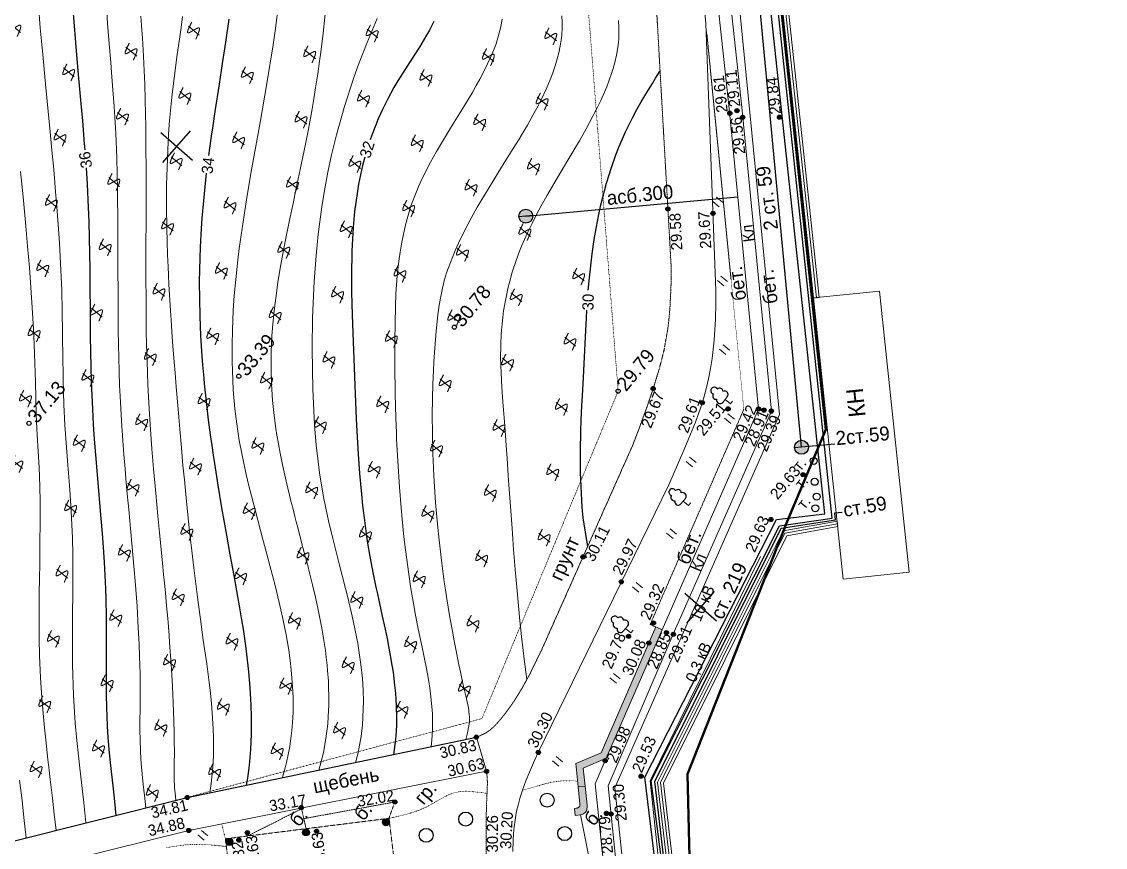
# Model space of a CAD drawing. Header units: millimetres. Extents: x -2893842 to -949497, y -1203244 to 262218.
# Drawn here: x -2001651 to -1923973, y -840271 to -781114 of the extents above; entities that cross this region are included whole.
import ezdxf

# ---------------------------------------------------------------- set-up
doc = ezdxf.new("R2010")
doc.units = ezdxf.units.MM
for name, pattern in [('g5_01_5x1_5', [1.5, 0.75, -0.75]), ('g5_02x1', [1.5, 1, -0.5]), ('g5_05x2', [3.5, 2.5, -1]), ('g5_366', [0.85, 0.1, -0.75])]:
    doc.linetypes.add(name, pattern=pattern)
doc.layers.get('0').update_dxf_attribs({"lineweight": 5})
for name, color, linetype in [('!!!_ Размеры', 7, 'Continuous'), ('02_сетка', 253, 'Continuous'), ('03_Здания и строения', 253, 'Continuous'), ('05_Элементы зданий', 253, 'Continuous'), ('06_Инженерно-технические сооружения', 253, 'Continuous'), ('10_Границы покрытий и угодий', 253, 'Continuous'), ('12_Рельеф', 253, 'Continuous'), ('13_Растительность', 253, 'Continuous'), ('14_Ограждения', 253, 'Continuous'), ('19_Горизонтали', 253, 'Continuous'), ('30_Канализация', 253, 'Continuous'), ('32_Теплосеть', 253, 'Continuous'), ('33_Газопровод', 253, 'Continuous'), ('37_Кабель низкого напряжения', 253, 'Continuous'), ('38_Кабели высокого напряжения', 253, 'Continuous'), ('44_Крышки колодцев', 253, 'Continuous'), ('61_Отметки высоты поверхности', 253, 'Continuous'), ('65_Границы', 253, 'Continuous'), ('_Высоты_Блок', 253, 'Continuous')]:
    doc.layers.add(name, color=color, linetype=linetype)
doc.styles.add('LIKE14', font='p131.shx')
doc.styles.add('LIKE17', font='d431.shx')
doc.styles.add('LIKE32', font='peteri.shx')
doc.styles.add('LIKE36', font='pragmai.shx')
doc.styles.add('Line_GUGK', font='')
doc.styles.get('Line_GUGK').set_extended_font_data('Bm431', italic=True)
doc.linetypes.add('g5_084a', pattern='A,0.001,[18,GUGK_2005.shx,S=2.5,R=180,X=0,Y=0],0.5,[18,GUGK_2005.shx,S=6,R=180,X=0,Y=0],0.5', length=1.001)
doc.linetypes.add('g5_119_1', pattern='A,4,-1,[31,GUGK_2005.shx,S=0.1,R=0,X=0,Y=0],0.35,[31,GUGK_2005.shx,S=0.08,R=0,X=0,Y=0],3.3,[31,GUGK_2005.shx,S=0.08,R=180,X=0,Y=0],0.35,[31,GUGK_2005.shx,S=0.1,R=180,X=0,Y=0],-1', length=10)
doc.linetypes.add('g5_119_3', pattern='A,4,-1,[31,GUGK_2005.shx,S=0.1,R=0,X=0,Y=0],4,[31,GUGK_2005.shx,S=0.1,R=180,X=0,Y=0],-1', length=10)
doc.linetypes.add('g5_121_g', pattern='A,4,-0.4,["Г",Line_GUGK,S=1,R=0,X=0,Y=-0.5],-1.2,12', length=17.6)
doc.linetypes.add('g5_121_kb', pattern='A,4,-0.4,["Кб",Line_GUGK,S=1,R=0,X=0,Y=-0.5],-2.2,12', length=18.6)
doc.linetypes.add('g5_122_kl', pattern='A,1,-1,1.5,-0.4,["Кл",Line_GUGK,S=1,R=0,X=0,Y=-0.5],-2.4,1.5,-1,4,-1,4,-1,3', length=21.8)
doc.linetypes.add('g5_122_t', pattern='A,1,-1,1.5,-0.4,["Т",Line_GUGK,S=1,R=0,X=0,Y=-0.5],-1.5,1.5,-1,4,-1,4,-1,3', length=20.9)
doc.linetypes.add('g5_280_1', pattern='A,0.001,[21,GUGK_2005.shx,S=1,R=180,X=0,Y=0],2', length=2.001)
doc.linetypes.add('g5_472', pattern='A,0,-4,[25,GUGK_2005.shx,S=0.4,R=0,X=0,Y=-0.2],0', length=4)

# ---------------------------------------------------------------- blocks, each defined once
blk = doc.blocks.new('g5_056')
at = {"color": 0, "lineweight": 30}
blk.add_circle((0, 0), 0.25, dxfattribs=at)
blk = doc.blocks.new('g5_390_1')
at = {"linetype": 'Continuous', "lineweight": 20}
for points in [[(0, 0.497), (-0.257, 0.497)], [(0, 0.497), (0.257, 0.497)], [(0, 0), (0, 0.497)], [(0.25, 0), (0, 0)]]:
    blk.add_lwpolyline(points, dxfattribs=at)
at = {"linetype": 'Continuous'}
for centre, start, end in [((0, 1.5), 90, 202.24196), ((0, 1.5), 337.75804, 90), ((-0.257, 0.747), 115.63459, 270), ((-0.197, 1.158), 97.94065, 227.81966), ((0.197, 1.158), 312.18034, 82.05935), ((0.257, 0.747), 270, 64.36541)]:
    blk.add_arc(centre, 0.25, start, end, dxfattribs=at)
blk = doc.blocks.new('g5_107_1a')
h = blk.add_hatch(color=0)
edge = h.paths.add_edge_path()
edge.add_arc((0, 0), 0.25, 0, 360)
at = {"color": 0}
blk.add_circle((0, 0), 0.25, dxfattribs=at)
blk = doc.blocks.new('g5_401')
at = {"color": 0, "lineweight": 20}
for points in [[(-0.2, 0), (-0.2, 0.6)], [(0.2, 0), (0.2, 0.6)]]:
    blk.add_lwpolyline(points, dxfattribs=at)
blk = doc.blocks.new('g5_395_2')
h = blk.add_hatch(color=0)
h.paths.add_polyline_path([(-0.8, -0.375, 1), (-0.5, -0.375, 1)])
h.paths.add_polyline_path([(-1.026, -0.65, 1), (-1.226, -0.65, 1)])
h.paths.add_polyline_path([(0.8, -0.375, 1), (0.5, -0.375, 1)])
h.paths.add_polyline_path([(1.026, -0.65, 1), (1.226, -0.65, 1)])
h.paths.add_polyline_path([(0.15, 0.75, 1), (-0.15, 0.75, 1)])
h.paths.add_polyline_path([(0.1, 1.3, 1), (-0.1, 1.3, 1)])
at = {"color": 0}
for centre, radius in [((0, 0.75), 0.15), ((0, 1.3), 0.1), ((0, 0), 0.2), ((-1.126, -0.65), 0.1), ((-0.65, -0.375), 0.15), ((0.65, -0.375), 0.15), ((1.126, -0.65), 0.1)]:
    blk.add_circle(centre, radius, dxfattribs=at)
blk = doc.blocks.new('g5_368')
at = {"color": 0}
blk.add_circle((0, 0), 0.5, dxfattribs=at)
blk = doc.blocks.new('g5_117')
h = blk.add_hatch(color=255)
h.paths.add_polyline_path([(-0.299, 0.352), (0.352, -0.299, 0.177899), (0.463, 0, 0.639215)])
h.paths.add_polyline_path([(-0.352, 0.299, 0.177899), (-0.463, 0, 0.639215), (0.299, -0.352)])
at = {"color": 0}
blk.add_lwpolyline([(0.354, -0.354), (-0.354, 0.354)], dxfattribs=at)
blk.add_circle((0, 0), 0.5, dxfattribs=at)
blk = doc.blocks.new('g5_411')
at = {"color": 0, "linetype": 'Continuous', "lineweight": 15}
for points in [[(0.375, 1), (0.365, 0.998), (0.355, 0.996), (0.346, 0.994), (0.336, 0.991), (0.326, 0.989), (0.316, 0.987), (0.307, 0.985), (0.297, 0.983), (0.287, 0.981), (0.277, 0.979), (0.268, 0.976), (0.258, 0.974), (0.248, 0.972), (0.238, 0.97), (0.228, 0.968), (0.219, 0.966), (0.209, 0.963), (0.199, 0.961), (0.189, 0.959), (0.18, 0.957), (0.17, 0.955), (0.16, 0.952), (0.15, 0.95), (0.141, 0.948), (0.131, 0.946), (0.121, 0.943), (0.111, 0.941), (0.102, 0.939), (0.092, 0.937), (0.082, 0.934), (0.073, 0.932), (0.063, 0.93), (0.053, 0.927), (0.043, 0.925), (0.034, 0.923), (0.024, 0.92), (0.014, 0.918), (0.005, 0.915), (-0.005, 0.913), (-0.015, 0.911), (-0.025, 0.908), (-0.034, 0.906), (-0.044, 0.903), (-0.054, 0.901), (-0.063, 0.898), (-0.073, 0.895), (-0.083, 0.893), (-0.092, 0.89), (-0.102, 0.887), (-0.111, 0.885), (-0.121, 0.882), (-0.131, 0.879), (-0.14, 0.876), (-0.15, 0.873), (-0.159, 0.87), (-0.169, 0.867), (-0.178, 0.864), (-0.188, 0.861), (-0.197, 0.858), (-0.207, 0.855), (-0.216, 0.852), (-0.226, 0.849), (-0.235, 0.845), (-0.245, 0.842), (-0.254, 0.838), (-0.263, 0.834), (-0.272, 0.831), (-0.282, 0.827), (-0.291, 0.823), (-0.3, 0.818), (-0.309, 0.814), (-0.318, 0.809), (-0.327, 0.805), (-0.335, 0.799), (-0.344, 0.794), (-0.352, 0.788), (-0.36, 0.782), (-0.367, 0.775), (-0.374, 0.768), (-0.379, 0.76), (-0.383, 0.75), (-0.385, 0.741), (-0.384, 0.731), (-0.38, 0.721), (-0.375, 0.713), (-0.369, 0.705), (-0.361, 0.698), (-0.354, 0.692), (-0.346, 0.686), (-0.337, 0.681), (-0.329, 0.675), (-0.32, 0.67), (-0.312, 0.665), (-0.303, 0.661), (-0.294, 0.656), (-0.285, 0.652), (-0.276, 0.647), (-0.267, 0.643), (-0.258, 0.639), (-0.249, 0.635), (-0.239, 0.631), (-0.23, 0.627), (-0.221, 0.623), (-0.212, 0.619), (-0.202, 0.616), (-0.193, 0.612), (-0.184, 0.608), (-0.174, 0.605), (-0.165, 0.601), (-0.156, 0.597), (-0.146, 0.594), (-0.137, 0.59), (-0.128, 0.587), (-0.118, 0.584), (-0.109, 0.58), (-0.099, 0.577), (-0.09, 0.573), (-0.081, 0.57), (-0.071, 0.567), (-0.062, 0.563), (-0.052, 0.56), (-0.043, 0.556), (-0.034, 0.553), (-0.024, 0.55), (-0.015, 0.546), (-0.005, 0.543), (0.004, 0.54), (0.013, 0.536), (0.023, 0.533), (0.032, 0.53), (0.042, 0.526), (0.051, 0.523), (0.061, 0.519), (0.07, 0.516), (0.079, 0.513), (0.089, 0.509), (0.098, 0.506), (0.108, 0.502), (0.117, 0.499), (0.126, 0.495), (0.136, 0.492), (0.145, 0.488), (0.154, 0.485), (0.164, 0.481), (0.173, 0.477), (0.182, 0.474), (0.191, 0.47), (0.201, 0.466), (0.21, 0.462), (0.219, 0.458), (0.228, 0.454), (0.238, 0.45), (0.247, 0.446), (0.256, 0.442), (0.265, 0.438), (0.274, 0.433), (0.283, 0.429), (0.292, 0.425), (0.301, 0.42), (0.309, 0.415), (0.318, 0.41), (0.327, 0.405), (0.335, 0.4), (0.343, 0.394), (0.351, 0.388), (0.359, 0.382), (0.367, 0.375), (0.374, 0.368), (0.38, 0.36), (0.385, 0.352), (0.39, 0.343), (0.392, 0.333), (0.392, 0.323), (0.391, 0.313), (0.387, 0.304), (0.382, 0.295), (0.377, 0.287), (0.37, 0.279), (0.363, 0.272), (0.356, 0.266), (0.348, 0.259), (0.34, 0.253), (0.332, 0.248), (0.323, 0.242), (0.315, 0.237), (0.306, 0.232), (0.298, 0.227), (0.289, 0.222), (0.28, 0.217), (0.271, 0.213), (0.262, 0.208), (0.253, 0.204), (0.244, 0.2), (0.235, 0.196), (0.226, 0.192), (0.217, 0.188), (0.207, 0.184), (0.198, 0.18), (0.189, 0.176), (0.179, 0.173), (0.17, 0.169), (0.161, 0.165), (0.151, 0.162), (0.142, 0.158), (0.133, 0.155), (0.123, 0.151), (0.114, 0.148), (0.105, 0.145), (0.095, 0.141), (0.086, 0.138), (0.076, 0.135), (0.067, 0.132), (0.057, 0.129), (0.048, 0.125), (0.038, 0.122), (0.029, 0.119), (0.019, 0.116), (0.01, 0.113), (0, 0.11), (-0.009, 0.107), (-0.019, 0.104), (-0.028, 0.101), (-0.038, 0.098), (-0.048, 0.095), (-0.057, 0.092), (-0.067, 0.089), (-0.076, 0.086), (-0.086, 0.083), (-0.095, 0.08), (-0.105, 0.078), (-0.115, 0.075), (-0.124, 0.072), (-0.134, 0.069), (-0.143, 0.066), (-0.153, 0.063), (-0.162, 0.061), (-0.172, 0.058), (-0.182, 0.055), (-0.191, 0.052), (-0.201, 0.049), (-0.21, 0.047), (-0.22, 0.044), (-0.23, 0.041), (-0.239, 0.038), (-0.249, 0.036), (-0.259, 0.033), (-0.268, 0.03), (-0.278, 0.027), (-0.287, 0.025), (-0.297, 0.022), (-0.307, 0.019), (-0.316, 0.017), (-0.326, 0.014), (-0.336, 0.011), (-0.345, 0.008), (-0.355, 0.006), (-0.364, 0.003), (-0.374, 0), (-0.375, 0)], [(0, 1), (0, 0)]]:
    blk.add_lwpolyline(points, dxfattribs=at)
blk = doc.blocks.new('g5_330')
blk.add_hatch(color=0).paths.add_polyline_path([(-0.15, 0, 1), (0.15, 0, 1)])
at = {"color": 0}
blk.add_circle((0, 0), 0.15, dxfattribs=at)
blk = doc.blocks.new('Топо_07.04.17')
at = {"layer": '06_Инженерно-технические сооружения', "linetype": 'Continuous', "lineweight": 20}
for points in [[(-115005, -714647), (-114505, -714652), (-114494, -713352), (-112764, -712831), (-107744, -704147), (-108177, -703897), (-113097, -712409), (-114990, -712979)], [(-115432, -716160), (-115436, -716660), (-115059, -716664), (-114955, -716645), (-114887, -716628), (-114846, -716614), (-114807, -716597), (-114740, -716557), (-114693, -716520), (-114664, -716491), (-114626, -716446), (-114607, -716419), (-114589, -716387), (-114575, -716359), (-114563, -716328), (-114550, -716285), (-114537, -716224), (-114529, -716167), (-114518, -716026), (-114505, -714652), (-115005, -714647), (-115017, -715886), (-115020, -715937), (-115022, -715952), (-115024, -715964), (-115026, -715975), (-115031, -715996), (-115038, -716015), (-115044, -716028), (-115047, -716032), (-115061, -716054), (-115073, -716068), (-115091, -716086), (-115107, -716099), (-115125, -716110), (-115144, -716121), (-115160, -716129), (-115179, -716136), (-115200, -716142), (-115225, -716148), (-115250, -716153), (-115273, -716156), (-115323, -716161)]]:
    blk.add_hatch(color=7, dxfattribs=at).paths.add_polyline_path(points)
at = {"layer": '02_сетка', "color": 3, "linetype": 'Continuous'}
for p, q in [((-139538, -666844), (-137316, -664828)), ((-137419, -666947), (-139435, -664726)), ((-105933, -703868), (-103712, -701852)), ((-103815, -703971), (-105831, -701749))]:
    blk.add_line(p, q, dxfattribs=at)
at = {"layer": '06_Инженерно-технические сооружения', "color": 7, "linetype": 'Continuous', "lineweight": 20}
for points in [[(-111159, -730648), (-111238, -727253), (-113859, -725099), (-113763, -714580), (-112764, -712831), (-107744, -704147), (-99102, -689212), (-98771, -667824), (-98680, -651578)], [(-97780, -651583), (-97871, -667834), (-98206, -689461), (-106996, -704560), (-112865, -714823), (-112955, -724677), (-110348, -726820), (-110253, -730935)]]:
    blk.add_lwpolyline(points, dxfattribs=at)
for points in [[(-115005, -714647), (-114505, -714652), (-114494, -713352), (-112764, -712831), (-107744, -704147), (-108177, -703897), (-113097, -712409), (-114990, -712979)], [(-115432, -716160), (-115436, -716660), (-115059, -716664), (-114955, -716645), (-114887, -716628), (-114846, -716614), (-114807, -716597), (-114740, -716557), (-114693, -716520), (-114664, -716491), (-114626, -716446), (-114607, -716419), (-114589, -716387), (-114575, -716359), (-114563, -716328), (-114550, -716285), (-114537, -716224), (-114529, -716167), (-114518, -716026), (-114505, -714652), (-115005, -714647), (-115017, -715886), (-115020, -715937), (-115022, -715952), (-115024, -715964), (-115026, -715975), (-115031, -715996), (-115038, -716015), (-115044, -716028), (-115047, -716032), (-115061, -716054), (-115073, -716068), (-115091, -716086), (-115107, -716099), (-115125, -716110), (-115144, -716121), (-115160, -716129), (-115179, -716136), (-115200, -716142), (-115225, -716148), (-115250, -716153), (-115273, -716156), (-115323, -716161)]]:
    blk.add_lwpolyline(points, close=True, dxfattribs=at)
at = {"layer": '06_Инженерно-технические сооружения', "color": 7, "linetype": 'g5_280_1', "lineweight": 20}
for points in [[(-114505, -714652), (-114494, -713352), (-112764, -712831), (-107744, -704147)], [(-115436, -716660), (-115059, -716664), (-114955, -716645), (-114887, -716628), (-114846, -716614), (-114807, -716597), (-114740, -716557), (-114693, -716520), (-114664, -716491), (-114626, -716446), (-114607, -716419), (-114589, -716387), (-114575, -716359), (-114563, -716328), (-114550, -716285), (-114537, -716224), (-114529, -716167), (-114518, -716026), (-114505, -714652)]]:
    blk.add_lwpolyline(points, dxfattribs=at)
at = {"layer": '06_Инженерно-технические сооружения', "color": 7, "linetype": 'g5_02x1', "lineweight": 20}
blk.add_lwpolyline([(-140458, -723067), (-140546, -715503), (-128735, -715366), (-128647, -722930)], close=True, dxfattribs=at)
at = {"layer": '10_Границы покрытий и угодий', "color": 7, "linetype": 'g5_01_5x1_5', "lineweight": 20}
for points in [[(-86588, -614147), (-87116, -613824), (-87402, -613649), (-90390, -618185), (-98269, -622982), (-99668, -632059), (-99587, -651784), (-99743, -661372), (-100154, -689113), (-108563, -703674), (-108177, -703897)], [(-138946, -715484), (-134882, -713980), (-134715, -715440)], [(-134800, -714700), (-128180, -714247), (-128735, -715366)]]:
    blk.add_lwpolyline(points, dxfattribs=at)
at = {"layer": '10_Границы покрытий и угодий', "color": 7, "linetype": 'g5_05x2', "lineweight": 20}
for points in [[(-121850, -710292), (-121673, -710242), (-121467, -710185), (-121220, -710096), (-120985, -709988), (-120832, -709902), (-120562, -709719), (-120138, -709365), (-119723, -708963), (-119135, -708334), (-118805, -707948), (-118127, -707079), (-117525, -706222), (-116423, -704482), (-108376, -690801), (-107797, -689691), (-107172, -688442), (-106824, -687720), (-106442, -686903), (-105885, -685640), (-105362, -684267), (-104937, -682833), (-104764, -682110), (-104611, -681369), (-104384, -680018), (-104339, -679695), (-104172, -678290), (-102667, -651574)], [(-122109, -718839), (-121999, -717807), (-121928, -717158), (-121868, -716651), (-121792, -716044), (-121792, -716044), (-121729, -715579), (-121685, -715277), (-121642, -714986), (-121576, -714573), (-121526, -714272), (-121502, -714120), (-121464, -713856), (-121435, -713619), (-121414, -713402), (-121404, -713239), (-121400, -712804)]]:
    blk.add_lwpolyline(points, dxfattribs=at)
at = {"layer": '10_Границы покрытий и угодий', "color": 7, "linetype": 'g5_366', "lineweight": 20}
for points in [[(-197288, -718930), (-204773, -719886), (-257559, -668530), (-251392, -667724), (-252951, -655807), (-267834, -657754), (-268636, -651940), (-107028, -631588), (-108958, -686802), (-121305, -709015), (-142932, -712252)], [(-140546, -715503), (-140689, -714411)], [(-121544, -714378), (-122189, -714226), (-122627, -714129), (-123030, -714062), (-123477, -714034), (-123989, -714091), (-124424, -714214), (-125024, -714456), (-125553, -714690), (-125998, -714869), (-126640, -715061), (-127312, -715196), (-128020, -715293), (-128735, -715366)], [(-115002, -714243), (-115412, -714163), (-116093, -714090), (-116806, -714108), (-117319, -714167), (-118136, -714301), (-118990, -714445)], [(-144828, -715655), (-143617, -715603), (-142693, -715656), (-141873, -715770), (-140540, -716056)]]:
    blk.add_lwpolyline(points, dxfattribs=at)
at = {"layer": '10_Границы покрытий и угодий', "color": 7, "linetype": 'Continuous', "lineweight": 20}
for points in [[(-120183, -718717), (-120061, -717947), (-119973, -717451), (-119879, -716989), (-119763, -716512), (-119666, -716168), (-119622, -716027), (-119547, -715800), (-119425, -715463), (-119206, -714921), (-119087, -714653), (-118990, -714445), (-118832, -714121), (-118674, -713812), (-118353, -713220), (-117892, -712425), (-117565, -711883), (-106115, -693876), (-105244, -692368), (-104678, -691378), (-104151, -690449), (-103702, -689627), (-103051, -688300), (-102694, -687439), (-102414, -686655), (-102193, -685950), (-101998, -685239), (-101704, -683957), (-101445, -682484), (-101290, -681354), (-101188, -680441), (-99743, -661372)], [(-198975, -723213), (-198930, -722935), (-198872, -722695), (-198769, -722446), (-198658, -722268), (-198470, -722045), (-198296, -721886), (-198087, -721728), (-197867, -721592), (-197570, -721446), (-197349, -721358), (-196999, -721247), (-196491, -721129), (-196045, -721052), (-195133, -720935), (-182494, -719413), (-169294, -718042), (-143088, -714611), (-121400, -712804), (-121850, -710292)]]:
    blk.add_lwpolyline(points, dxfattribs=at)
at = {"layer": '10_Границы покрытий и угодий', "color": 7, "linetype": 'Continuous', "lineweight": 30}
blk.add_lwpolyline([(-212426, -719173), (-211067, -719536), (-209869, -719786), (-208846, -719921), (-207816, -720009), (-206795, -720073), (-205226, -720115), (-204192, -720079), (-202953, -719895), (-202060, -719785), (-200427, -719482), (-197288, -718930), (-182392, -717229), (-169431, -715784), (-142932, -712252), (-121850, -710292)], dxfattribs=at)
at = {"layer": '12_Рельеф', "color": 7, "linetype": 'g5_084a', "lineweight": 20}
blk.add_lwpolyline([(-114293, -725683), (-115059, -716664)], dxfattribs=at)
at = {"layer": '14_Ограждения', "color": 7, "linetype": 'Continuous', "lineweight": 20}
for points in [[(-93885, -681754), (-94085, -681752), (-94284, -681751), (-94103, -651663), (-93903, -651664), (-93703, -651666)], [(-94443, -702009), (-94284, -681751), (-89541, -681788), (-89700, -702047)]]:
    blk.add_lwpolyline(points, close=True, dxfattribs=at)
at = {"layer": '14_Ограждения', "color": 7, "linetype": 'g5_472', "lineweight": 20}
for points in [[(-94085, -681752), (-93903, -651664)], [(-105551, -728868), (-109051, -728881), (-109103, -715016), (-98225, -698273), (-94397, -698017)]]:
    blk.add_lwpolyline(points, dxfattribs=at)
at = {"layer": '14_Ограждения', "color": 7, "linetype": 'Continuous', "lineweight": 20}
blk.add_lwpolyline([(-105665, -729068), (-106250, -729070), (-109250, -729081), (-109303, -714957), (-98338, -698080), (-94410, -697818), (-94412, -698018), (-94413, -698219), (-98111, -698466), (-108902, -715075), (-108851, -728680), (-105736, -728668)], dxfattribs=at)
at = {"layer": '19_Горизонтали', "color": 42, "linetype": 'Continuous', "lineweight": 20}
for points in [[(-122618, -710364), (-122549, -710184), (-122482, -710010), (-122402, -709789), (-122325, -709551), (-122292, -709436), (-122258, -709299), (-122229, -709154), (-122202, -708979), (-122184, -708785), (-122176, -708608), (-122174, -708436), (-122176, -708362), (-122186, -708138), (-122271, -707266), (-122327, -706766), (-122384, -706240), (-122445, -705646), (-122506, -705014), (-122597, -703981), (-122655, -703248), (-122705, -702544), (-122768, -701548), (-122808, -700820), (-122836, -700210), (-122863, -699544), (-122882, -698972), (-122912, -697622), (-122922, -695972), (-122909, -694813), (-122867, -693261), (-122818, -692129), (-122773, -691317), (-122662, -689756), (-122529, -688289), (-122390, -687012), (-122243, -685847), (-122093, -684793), (-121948, -683865), (-121836, -683200), (-121667, -682261), (-121433, -681072), (-121179, -679917), (-121004, -679228), (-120799, -678527), (-120637, -678043), (-120416, -677463), (-120220, -677005), (-120080, -676703), (-119429, -675463), (-119138, -674971), (-118559, -674062), (-118031, -673294), (-117503, -672565), (-116589, -671364), (-116117, -670763), (-115758, -670310), (-115082, -669461), (-114270, -668436), (-113982, -668066), (-113569, -667526), (-113278, -667138), (-112857, -666560), (-112566, -666146), (-112355, -665838), (-112061, -665393), (-111640, -664714), (-111225, -663977), (-111007, -663551), (-110815, -663144), (-110608, -662659), (-110449, -662239), (-110289, -661747), (-110176, -661331), (-110103, -661012), (-110014, -660495), (-109968, -660080), (-109944, -659619)], [(-117781, -706586), (-117806, -705327), (-117816, -704102), (-117817, -703500), (-117811, -702359), (-117775, -700209), (-117734, -698659), (-117686, -697233), (-117658, -696478), (-117628, -695731), (-117562, -694137), (-117494, -692599), (-117464, -691916), (-117410, -690684), (-117370, -689762), (-117314, -688366), (-117250, -686632), (-117207, -685577), (-117149, -684558), (-117062, -683504), (-116952, -682587), (-116823, -681775), (-116684, -681070), (-116582, -680621), (-116468, -680168), (-116294, -679555), (-116149, -679091), (-115980, -678597), (-115832, -678198), (-115536, -677467), (-115179, -676684), (-114852, -676037), (-114675, -675711), (-114142, -674799), (-113739, -674164), (-113341, -673569), (-112944, -672999), (-112455, -672322), (-111583, -671154), (-110580, -669837), (-110157, -669279), (-109694, -668661), (-109124, -667880), (-108818, -667445), (-108186, -666506), (-107853, -665977), (-107312, -665039), (-106860, -664135), (-106740, -663862), (-106540, -663370), (-106364, -662870), (-106207, -662333), (-106122, -661975), (-106067, -661698), (-106008, -661323), (-105967, -660926), (-105945, -660428)], [(-125152, -710599), (-125056, -710146), (-124921, -709410), (-124878, -709107), (-124830, -708676), (-124799, -708307), (-124780, -707988), (-124764, -707523), (-124761, -706848), (-124771, -706425), (-124790, -705952), (-124824, -705378), (-124861, -704880), (-124900, -704418), (-124932, -704059), (-124990, -703449), (-125114, -702122), (-125195, -701106), (-125251, -700262), (-125309, -699170), (-125349, -698137), (-125385, -696387), (-125389, -695437), (-125378, -694164), (-125362, -693347), (-125314, -691865), (-125224, -690014), (-125121, -688407), (-125087, -687950), (-125007, -686927), (-124852, -685190), (-124647, -683164), (-124451, -681408), (-124304, -680193), (-124141, -678986), (-123999, -678073), (-123767, -676812), (-123537, -675783), (-123373, -675145), (-123172, -674447), (-122766, -673250), (-122218, -671940), (-121505, -670569), (-121207, -670073), (-120482, -668980), (-119965, -668264), (-118614, -666513), (-118048, -665798), (-117372, -664936), (-116898, -664313), (-116596, -663906), (-116293, -663484), (-115763, -662700), (-115144, -661664), (-114850, -661092), (-114564, -660438), (-114380, -659929), (-114224, -659382)], [(-133327, -711359), (-133033, -710612), (-132829, -710025), (-132691, -709583), (-132533, -709017), (-132329, -708139), (-132156, -707181), (-132112, -706877), (-132033, -706237), (-131969, -705532), (-131942, -705120), (-131909, -704338), (-131901, -703966), (-131899, -703386), (-131906, -702905), (-131930, -702177), (-131945, -701874), (-131980, -701278), (-132088, -699961), (-132186, -699022), (-132291, -698131), (-132393, -697345), (-132493, -696609), (-132562, -696112), (-132667, -695385), (-132789, -694541), (-132878, -693929), (-132938, -693514), (-132996, -693111), (-133083, -692486), (-133150, -691991), (-133207, -691563), (-133334, -690526), (-133451, -689441), (-133537, -688481), (-133585, -687813), (-133620, -687181), (-133641, -686687), (-133660, -685762), (-133649, -684682), (-133636, -684275), (-133594, -683489), (-133504, -682413), (-133431, -681770), (-133353, -681193), (-133175, -680093), (-133064, -679498), (-132810, -678301), (-132460, -676871), (-132353, -676468), (-132072, -675460), (-131801, -674545), (-131392, -673232), (-130985, -671977), (-130599, -670817), (-130240, -669748), (-129811, -668465), (-129519, -667582), (-129234, -666702), (-128901, -665642), (-128517, -664374), (-128272, -663531), (-128057, -662768), (-127790, -661786), (-127560, -660908), (-127396, -660262), (-127073, -658924), (-126721, -657360)], [(-123117, -658338), (-124013, -659960), (-124813, -661460), (-125255, -662345), (-126192, -664387), (-126958, -666269), (-127468, -667664), (-127870, -668867), (-128259, -670138), (-128579, -671279), (-129059, -673213), (-129383, -674707), (-129729, -676552), (-129971, -678042), (-130130, -679138), (-130397, -681269), (-130562, -682822), (-130685, -684168), (-130766, -685243), (-130825, -686243), (-130861, -687044), (-130892, -688213), (-130895, -689381), (-130878, -690209), (-130798, -691832), (-130722, -692768), (-130627, -693700), (-130471, -694994), (-130371, -695759), (-130221, -696843), (-130102, -697701), (-129970, -698662), (-129886, -699299), (-129721, -700682), (-129629, -701601), (-129571, -702304), (-129547, -702648), (-129518, -703168), (-129486, -704197), (-129492, -705199), (-129531, -706039), (-129601, -706852), (-129858, -708492), (-130055, -709321), (-130055, -709321), (-130228, -709917), (-130441, -710544), (-130655, -711111)], [(-130166, -657100), (-130481, -658372), (-130738, -659355), (-131496, -662071), (-132254, -664645), (-132450, -665299), (-132789, -666431), (-133240, -667947), (-133801, -669881), (-134184, -671255), (-134789, -673580), (-134982, -674382), (-135294, -675771), (-135524, -676897), (-135721, -677964), (-135940, -679332), (-136086, -680416), (-136213, -681587), (-136270, -682222), (-136363, -683597), (-136406, -684966), (-136385, -686402), (-136342, -687265), (-136275, -688193), (-136209, -688916), (-136122, -689732), (-136021, -690572), (-135925, -691306), (-135767, -692428), (-135471, -694389), (-135346, -695209), (-135058, -697147), (-134946, -697961), (-134800, -699118), (-134685, -700182), (-134577, -701478), (-134517, -702592), (-134497, -703331), (-134495, -704009), (-134506, -704601), (-134534, -705236), (-134586, -705961), (-134638, -706477), (-134711, -707053), (-134825, -707764), (-134934, -708317), (-135067, -708899), (-135214, -709451), (-135572, -710561), (-135715, -710941), (-135953, -711516), (-135987, -711606)], [(-139928, -656261), (-139952, -656924), (-139991, -657836), (-140061, -659110), (-140131, -660176), (-140199, -661097), (-140292, -662237), (-140381, -663231), (-140469, -664158), (-140613, -665581), (-140797, -667287), (-140918, -668355), (-141063, -669614), (-141253, -671241), (-141369, -672232), (-141559, -673868), (-141642, -674593), (-141882, -676776), (-142075, -678682), (-142167, -679662), (-142273, -680878), (-142336, -681667), (-142400, -682541), (-142506, -684263), (-142579, -685757), (-142633, -687147), (-142676, -688593), (-142716, -690330), (-142746, -691966), (-142764, -693164), (-142782, -694377), (-142797, -695363), (-142810, -696174), (-142821, -696809), (-142834, -697497), (-142855, -698451), (-142878, -699342), (-142886, -699629), (-142915, -700561), (-142933, -701064), (-142958, -701722), (-142983, -702287), (-143037, -703390), (-143085, -704239), (-143160, -705369), (-143213, -706076), (-143261, -706665), (-143339, -707532), (-143406, -708203), (-143472, -708818), (-143512, -709168), (-143552, -709509), (-143579, -709734), (-143608, -709965), (-143655, -710336), (-143693, -710647), (-143720, -710912), (-143749, -711282), (-143758, -711488), (-143764, -711818), (-143765, -712093), (-143766, -712363)], [(-141275, -712098), (-141108, -711455), (-140865, -710298), (-140735, -709495), (-140648, -708817), (-140583, -708180), (-140535, -707595), (-140460, -706052), (-140446, -705252), (-140443, -704798), (-140445, -704249), (-140467, -702883), (-140515, -701179), (-140555, -699860), (-140594, -698078), (-140619, -695955), (-140622, -695139), (-140619, -693316), (-140601, -691401), (-140587, -690415), (-140573, -689618), (-140552, -688575), (-140523, -687306), (-140488, -685960), (-140448, -684528), (-140399, -682918), (-140367, -681921), (-140342, -681149), (-140300, -679989), (-140262, -679006), (-140240, -678501), (-140192, -677447), (-140092, -675581), (-140050, -674904), (-140011, -674320), (-139950, -673467), (-139873, -672506), (-139791, -671579), (-139629, -669986), (-139449, -668467), (-139284, -667256), (-139088, -665982), (-138899, -664879), (-138718, -663917), (-138525, -662971), (-138373, -662277), (-138056, -660924), (-137644, -659278), (-137366, -658202), (-137153, -657387), (-136955, -656620)], [(-150347, -713240), (-150339, -711807), (-150342, -710329), (-150345, -709301), (-150343, -708411), (-150334, -707300), (-150306, -706048), (-150277, -705270), (-150209, -704050), (-150024, -701861), (-149871, -700430), (-149719, -699138), (-149596, -698129), (-149448, -696914), (-149322, -695852), (-149127, -694059), (-149014, -692837), (-148944, -691914), (-148884, -690927), (-148830, -689760), (-148804, -689064), (-148756, -687617), (-148701, -686032), (-148643, -684759), (-148549, -683275), (-148478, -682391), (-148395, -681471), (-148211, -679622), (-148117, -678710), (-148062, -678178), (-147904, -676565), (-147781, -675148), (-147708, -674169), (-147616, -672738), (-147561, -671719), (-147500, -670412), (-147451, -669146), (-147416, -668071), (-147388, -667055), (-147367, -666216), (-147343, -665063), (-147319, -663760), (-147264, -660320), (-147225, -658179), (-147182, -656279), (-147133, -654633)], [(-145960, -712655), (-145956, -711751), (-145956, -711182), (-145953, -710497), (-145945, -709937), (-145933, -709503), (-145889, -708628), (-145814, -707695), (-145758, -707125), (-145710, -706693), (-145651, -706180), (-145605, -705794), (-145464, -704627), (-145294, -703055), (-145184, -701819), (-145118, -700948), (-145066, -700165), (-145015, -699285), (-144963, -698220), (-144894, -696442), (-144869, -695612), (-144822, -693719), (-144772, -691269), (-144749, -690137), (-144724, -689074), (-144706, -688357), (-144674, -687318), (-144639, -686323), (-144577, -684903), (-144474, -683137), (-144421, -682377), (-144343, -681389), (-144255, -680356), (-144174, -679485), (-144065, -678377), (-143979, -677549), (-143860, -676434), (-143742, -675365), (-143644, -674483), (-143517, -673356), (-143370, -672037), (-143281, -671226), (-143159, -670081), (-143078, -669295), (-142991, -668424), (-142788, -666154), (-142658, -664386), (-142553, -662469), (-142506, -661268), (-142467, -660021), (-142447, -659304), (-142409, -657966), (-142361, -656507), (-142326, -655680)], [(-154734, -713825), (-154725, -712351), (-154725, -711133), (-154732, -709667)], [(-149746, -666333), (-149772, -668159), (-149811, -670278), (-149846, -671716), (-149893, -673254), (-149933, -674326), (-149996, -675762), (-150098, -677651), (-150170, -678761), (-150382, -681430), (-150497, -682619), (-150616, -683821), (-150697, -685224), (-150745, -686413), (-150813, -687543), (-150923, -688916), (-151029, -690019), (-151195, -691527), (-151356, -692860), (-151474, -693793), (-151547, -694361), (-151697, -695535), (-151814, -696457), (-151912, -697248), (-152030, -698253), (-152121, -699068), (-152190, -699736), (-152305, -700982), (-152383, -701994), (-152419, -702558), (-152487, -703989), (-152519, -705092), (-152536, -706148), (-152543, -706995), (-152545, -708423), (-152542, -709201), (-152539, -709868), (-152533, -711202), (-152533, -712360), (-152540, -713532)]]:
    blk.add_lwpolyline(points, dxfattribs=at)
at = {"layer": '19_Горизонтали', "color": 42, "linetype": 'Continuous', "lineweight": 30}
for points in [[(-119104, -658994), (-119490, -659581), (-119729, -659916), (-120334, -660704), (-121100, -661646), (-122136, -662929), (-122477, -663377), (-123043, -664177), (-123477, -664852), (-123846, -665473), (-124108, -665947), (-124434, -666581), (-124584, -666907)], [(-136200, -666712), (-136076, -666216), (-135855, -665358), (-135665, -664640), (-135401, -663651), (-134880, -661739), (-134483, -660283), (-134207, -659259), (-134037, -658619), (-133663, -657180)], [(-144727, -655224), (-144825, -658482), (-144857, -659905), (-144898, -661741), (-144936, -663240), (-144985, -664885), (-145002, -665311)], [(-110267, -679370), (-110088, -678494), (-109700, -676808), (-109440, -675818), (-109184, -674929), (-108952, -674190), (-108683, -673401), (-108106, -671905), (-107634, -670839), (-107208, -669970), (-106929, -669443), (-106614, -668881), (-106332, -668403), (-106080, -667997), (-105726, -667454), (-105344, -666900), (-104979, -666400), (-104367, -665605), (-104036, -665184), (-103763, -664833), (-103386, -664334)], [(-145052, -666606), (-145109, -667767), (-145213, -669440), (-145291, -670471), (-145386, -671589), (-145609, -673889), (-145720, -674953), (-145940, -677015), (-146108, -678620), (-146222, -679759), (-146409, -681839), (-146554, -683832), (-146615, -684937), (-146662, -685999), (-146737, -688243), (-146791, -690266), (-146829, -691684), (-146864, -692779), (-146901, -693755), (-146949, -694820), (-147067, -696744), (-147121, -697424), (-147245, -698753), (-147397, -700131), (-147494, -700949), (-147599, -701825), (-147668, -702408), (-147735, -702982), (-147814, -703687), (-147875, -704264), (-147962, -705183), (-148014, -705817), (-148062, -706525), (-148102, -707328), (-148129, -708178), (-148144, -709153), (-148147, -709578), (-148148, -711032), (-148147, -711952), (-148153, -712948)], [(-138603, -711849), (-138461, -711337), (-138294, -710668), (-138189, -710198), (-138024, -709359), (-137850, -708270), (-137775, -707689), (-137703, -707024), (-137629, -706165), (-137580, -705371), (-137561, -704941), (-137530, -703811), (-137530, -702305), (-137550, -701394), (-137572, -700723), (-137601, -700042), (-137645, -699176), (-137693, -698351), (-137745, -697535), (-137792, -696826), (-137899, -695294), (-137994, -693894), (-138063, -692830), (-138120, -691901), (-138209, -690274), (-138279, -688704), (-138302, -688085), (-138324, -687401), (-138344, -686623), (-138363, -685545), (-138370, -684217), (-138357, -682945), (-138349, -682533), (-138323, -681581), (-138300, -680964), (-138224, -679489), (-138124, -678078), (-138014, -676856), (-137886, -675666), (-137775, -674764), (-137548, -673181), (-137324, -671847), (-137188, -671119), (-136942, -669903), (-136730, -668930), (-136507, -667970)], [(-125108, -668109), (-125335, -668682), (-125771, -669974), (-125962, -670626), (-126283, -671895), (-126516, -673003), (-126795, -674663), (-127023, -676443), (-127143, -677624), (-127281, -679231), (-127425, -681152), (-127514, -682347), (-127660, -684269), (-127833, -686660), (-127917, -687970), (-127983, -689191), (-128041, -690580), (-128079, -692067), (-128087, -692881), (-128081, -693972), (-128060, -694926), (-128035, -695599), (-127984, -696564), (-127886, -697853), (-127798, -698793), (-127747, -699295), (-127576, -700916), (-127480, -701864), (-127416, -702557), (-127359, -703254), (-127321, -703795), (-127283, -704487), (-127263, -705003), (-127250, -705920), (-127258, -706499), (-127274, -706935), (-127303, -707439), (-127371, -708197), (-127440, -708746), (-127518, -709241), (-127629, -709814), (-127881, -710853)], [(-112381, -697611), (-112463, -695535), (-112455, -694773), (-112303, -692290), (-112130, -690750), (-111935, -689341), (-111813, -688547), (-111652, -687546), (-111537, -686852), (-111322, -685555), (-111008, -683608), (-110782, -682228), (-110632, -681344), (-110530, -680779)]]:
    blk.add_lwpolyline(points, dxfattribs=at)
at = {"layer": '30_Канализация', "color": 132, "linetype": 'g5_121_kb', "lineweight": 30}
for points in [[(-110024, -732705), (-110179, -714510), (-98705, -697225), (-95225, -697202), (-94956, -651485), (-94734, -626255), (-94522, -625870)], [(-109449, -732614), (-109746, -714815), (-98564, -697687), (-94750, -697578), (-94419, -651494), (-94078, -626359), (-93901, -625952)]]:
    blk.add_lwpolyline(points, dxfattribs=at)
at = {"layer": '30_Канализация', "color": 3, "linetype": 'g5_122_kl', "lineweight": 30}
blk.add_lwpolyline([(-114119, -673596), (-98865, -673933)], dxfattribs=at)
at = {"layer": '32_Теплосеть', "color": 200, "linetype": 'g5_122_t', "lineweight": 30}
blk.add_lwpolyline([(-93950, -692327), (-96357, -692282), (-95097, -625708), (-70875, -584914), (-72558, -572515), (-72840, -569261), (-59487, -555670), (-54574, -546641), (-53459, -545957), (-38522, -542352), (-38947, -540571)], dxfattribs=at)
at = {"layer": '33_Газопровод', "color": 5, "linetype": 'g5_121_g', "lineweight": 30}
blk.add_lwpolyline([(-117453, -728068), (-116553, -728352), (-116656, -728699), (-111990, -730176), (-109166, -731069), (-109449, -729282), (-109503, -714898), (-98451, -697887), (-94509, -697716), (-94505, -697216), (-93978, -697224)], dxfattribs=at)
at = {"layer": '37_Кабель низкого напряжения', "color": 1, "linetype": 'g5_119_3', "lineweight": 20}
blk.add_lwpolyline([(-109145, -729468), (-109932, -729396), (-109824, -714809), (-100148, -699731)], dxfattribs=at)
at = {"layer": '38_Кабели высокого напряжения', "color": 1, "linetype": 'g5_119_1', "lineweight": 20}
blk.add_lwpolyline([(-114644, -622718), (-104234, -622949), (-98537, -626263), (-96730, -628687), (-97659, -689765), (-112400, -715023), (-112575, -735802)], dxfattribs=at)
at = {"layer": '65_Границы', "color": 1, "linetype": 'Continuous', "lineweight": 50}
blk.add_polyline3d([(-68141, -568892, -67200), (-63484, -584979, -67200), (-94023, -628821, -67200), (-94482, -691218, -67200), (-97973, -697450, -67200), (-107119, -714628, -67200), (-108606, -731448, -67200), (-118235, -727705, -67200), (-143139, -722666, -67200), (-181230, -722667, -67200)], dxfattribs=at)
at = {"layer": '_Высоты_Блок', "color": 7, "linetype": 'Continuous', "lineweight": 30}
for centre in [(-120105, -680925, -67200), (-135858, -682674, -67200), (-151184, -684333, -67200), (-108958, -686802, -67200)]:
    blk.add_circle(centre, 150, dxfattribs=at)
at = {"layer": '05_Элементы зданий', "color": 7, "linetype": 'Continuous', "lineweight": 20, "xscale": 999.9999999999995, "yscale": 999.9999999999995, "zscale": 999.9999999999995, "rotation": 43.98139083737546}
for p in [(-95588, -693355, -67200), (-95692, -694846, -67200), (-95676, -695914, -67200), (-95853, -696738, -67200)]:
    blk.add_blockref('g5_056', p, dxfattribs=at)
at = {"layer": '06_Инженерно-технические сооружения', "color": 7, "linetype": 'Continuous', "lineweight": 20, "xscale": 999.9999999999995, "yscale": 999.9999999999995, "zscale": 999.9999999999995, "rotation": 43.98139083737546}
for p in [(-140293, -715750, -67200), (-134762, -715693, -67200), (-128982, -715619, -67200)]:
    blk.add_blockref('g5_107_1a', p, dxfattribs=at)
at = {"layer": '10_Границы покрытий и угодий', "color": 7, "linetype": 'Continuous', "lineweight": 20, "xscale": 999.9999999999995, "yscale": 999.9999999999995, "zscale": 999.9999999999995, "rotation": 43.98139083737546}
for p in [(-123273, -716039, -67200), (-117320, -715354, -67200), (-126218, -716877, -67200), (-116339, -717870, -67200)]:
    blk.add_blockref('g5_368', p, dxfattribs=at)
at = {"layer": '13_Растительность', "color": 7, "linetype": 'Continuous', "lineweight": 20, "xscale": 999.9999999999995, "yscale": 999.9999999999995, "zscale": 999.9999999999995, "rotation": 43.98139083737546}
for name, p in [('g5_411', (-148628, -656437, -67200)), ('g5_411', (-135927, -658077, -67200)), ('g5_411', (-140541, -659056, -67200)), ('g5_411', (-145155, -660035, -67200)), ('g5_411', (-123226, -659718, -67200)), ('g5_411', (-127840, -660696, -67200)), ('g5_411', (-132455, -661675, -67200)), ('g5_411', (-110525, -661358, -67200)), ('g5_411', (-137069, -662654, -67200)), ('g5_411', (-115140, -662337, -67200)), ('g5_411', (-119754, -663315, -67200)), ('g5_411', (-141683, -663633, -67200)), ('g5_411', (-124368, -664294, -67200)), ('g5_411', (-146298, -664612, -67200)), ('g5_411', (-128983, -665273, -67200)), ('g5_411', (-133597, -666252, -67200)), ('g5_411', (-111668, -665934, -67200)), ('g5_411', (-138211, -667231, -67200)), ('g5_411', (-116282, -666913, -67200)), ('g5_411', (-142826, -668209, -67200)), ('g5_411', (-120896, -667892, -67200)), ('g5_411', (-125510, -668871, -67200)), ('g5_411', (-147440, -669188, -67200)), ('g5_411', (-130125, -669850, -67200)), ('g5_411', (-112810, -670511, -67200)), ('g5_411', (-134739, -670828, -67200)), ('g5_411', (-139353, -671807, -67200)), ('g5_411', (-117424, -671490, -67200)), ('g5_411', (-143968, -672786, -67200)), ('g5_411', (-122038, -672469, -67200)), ('g5_411', (-126653, -673447, -67200)), ('g5_411', (-148582, -673765, -67200)), ('g5_411', (-131267, -674426, -67200)), ('g5_411', (-113952, -675088, -67200)), ('g5_401', (-100126, -674361, -67200)), ('g5_411', (-135881, -675405, -67200)), ('g5_411', (-140496, -676384, -67200)), ('g5_411', (-118566, -676067, -67200)), ('g5_411', (-145110, -677363, -67200)), ('g5_411', (-123181, -677045, -67200)), ('g5_411', (-149724, -678341, -67200)), ('g5_411', (-127795, -678024, -67200)), ('g5_411', (-132409, -679003, -67200)), ('g5_411', (-110480, -678686, -67200)), ('g5_411', (-115094, -679664, -67200)), ('g5_411', (-137024, -679982, -67200)), ('g5_411', (-119708, -680643, -67200)), ('g5_401', (-100432, -680014, -67200)), ('g5_411', (-141638, -680960, -67200)), ('g5_411', (-146252, -681939, -67200)), ('g5_411', (-124323, -681622, -67200)), ('g5_411', (-150866, -682918, -67200)), ('g5_411', (-128937, -682601, -67200)), ('g5_411', (-133551, -683579, -67200)), ('g5_411', (-111622, -683262, -67200)), ('g5_411', (-138166, -684558, -67200)), ('g5_411', (-116236, -684241, -67200)), ('g5_411', (-120851, -685220, -67200)), ('g5_411', (-142780, -685537, -67200)), ('g5_401', (-100841, -684921, -67200)), ('g5_411', (-147394, -686516, -67200)), ('g5_411', (-125465, -686199, -67200)), ('g5_411', (-152009, -687495, -67200)), ('g5_411', (-130079, -687177, -67200)), ('g5_411', (-134694, -688156, -67200)), ('g5_411', (-112764, -687839, -67200)), ('g5_390_1', (-101069, -688625, -67200)), ('g5_411', (-139308, -689135, -67200)), ('g5_411', (-117378, -688818, -67200)), ('g5_411', (-121993, -689796, -67200)), ('g5_411', (-143922, -690114, -67200)), ('g5_411', (-126607, -690775, -67200)), ('g5_401', (-101045, -689874, -67200)), ('g5_411', (-148537, -691092, -67200)), ('g5_411', (-131221, -691754, -67200)), ('g5_411', (-135836, -692733, -67200)), ('g5_411', (-113906, -692415, -67200)), ('g5_401', (-104126, -692660, -67200)), ('g5_411', (-140450, -693711, -67200)), ('g5_411', (-118521, -693394, -67200)), ('g5_411', (-123135, -694373, -67200)), ('g5_411', (-145064, -694690, -67200)), ('g5_411', (-127749, -695352, -67200)), ('g5_390_1', (-104869, -695517, -67200)), ('g5_411', (-149679, -695669, -67200)), ('g5_411', (-132364, -696331, -67200)), ('g5_411', (-136978, -697309, -67200)), ('g5_411', (-115049, -696992, -67200)), ('g5_411', (-141592, -698288, -67200)), ('g5_411', (-119663, -697971, -67200)), ('g5_401', (-106092, -697600, -67200)), ('g5_411', (-146207, -699267, -67200)), ('g5_411', (-124277, -698950, -67200)), ('g5_411', (-128892, -699928, -67200)), ('g5_411', (-150821, -700246, -67200)), ('g5_411', (-133506, -700907, -67200)), ('g5_401', (-108958, -701152, -67200)), ('g5_411', (-138120, -701886, -67200)), ('g5_411', (-142735, -702865, -67200)), ('g5_411', (-120805, -702547, -67200)), ('g5_411', (-147349, -703843, -67200)), ('g5_411', (-125419, -703526, -67200)), ('g5_390_1', (-110008, -704117, -67200)), ('g5_411', (-130034, -704505, -67200)), ('g5_411', (-151963, -704822, -67200)), ('g5_411', (-134648, -705484, -67200)), ('g5_411', (-139262, -706463, -67200)), ('g5_411', (-143877, -707441, -67200)), ('g5_411', (-121947, -707124, -67200)), ('g5_401', (-111294, -707445, -67200)), ('g5_411', (-148491, -708420, -67200)), ('g5_411', (-126562, -708103, -67200)), ('g5_411', (-153105, -709399, -67200)), ('g5_411', (-131176, -709082, -67200)), ('g5_411', (-135790, -710060, -67200)), ('g5_411', (-140405, -711039, -67200)), ('g5_411', (-145019, -712018, -67200)), ('g5_401', (-116058, -712876, -67200)), ('g5_401', (-141919, -715280, -67200)), ('g5_395_2', (-143438, -717328, -67200))]:
    blk.add_blockref(name, p, dxfattribs=at)
at = {"layer": '44_Крышки колодцев', "color": 7, "linetype": 'Continuous', "lineweight": 20, "xscale": 999.9999999999995, "yscale": 999.9999999999995, "zscale": 999.9999999999995, "rotation": 43.98139083737546}
for p in [(-114119, -673596, 517900), (-96357, -692282, 19420)]:
    blk.add_blockref('g5_117', p, dxfattribs=at)
at = {"layer": '61_Отметки высоты поверхности', "color": 7, "linetype": 'Continuous', "lineweight": 20, "xscale": 999.9999999999995, "yscale": 999.9999999999995, "zscale": 999.9999999999995, "rotation": 43.98139083737546}
for p in [(-98763, -667917, -67200), (-98231, -667792, -67200), (-97878, -668317, -67200), (-95258, -668604, -67200), (-103944, -674241, -67200), (-100769, -674913, -67200), (-106442, -686903, -67200), (-103051, -688300, -67200), (-101268, -688957, -67200), (-99102, -689212, -67200), (-98729, -689334, -67200), (-98206, -689461, -67200), (-96461, -694243, -67200), (-99108, -697178, -67200), (-112800, -698322, -67200), (-110267, -700405, -67200), (-108317, -703597, -67200), (-110197, -704341, -67200), (-107469, -704389, -67200), (-106996, -704560, -67200), (-108802, -704978, -67200), (-121850, -710292, -67200), (-142932, -712252, -67200), (-117565, -711883, -67200), (-121400, -712804, -67200), (-112866, -713011, -67200), (-134892, -713887, -67200), (-143088, -714611, -67200), (-128180, -714247, -67200), (-110433, -714402, -67200), (-138932, -715249, -67200), (-139597, -715701, -67200), (-133992, -715695, -67200), (-113200, -716772, -67200), (-112883, -716846, -67200)]:
    blk.add_blockref('g5_330', p, dxfattribs=at)
at = {"layer": '03_Здания и строения', "color": 7, "linetype": 'Continuous', "lineweight": 15, "style": 'LIKE14'}
blk.add_text('КН', height=1200, rotation=89.39005, dxfattribs=at).set_placement((-91530, -690597, -67200))
at = {"layer": '05_Элементы зданий', "color": 7, "linetype": 'Continuous', "lineweight": 15, "style": 'LIKE36'}
for p in [(-96634, -694022, -67200), (-96652, -695316, -67200), (-96645, -696785, -67200)]:
    blk.add_text('т.', height=800, rotation=43.98139, dxfattribs=at).set_placement(p)
at = {"layer": '06_Инженерно-технические сооружения', "color": 7, "linetype": 'Continuous', "lineweight": 15, "style": 'LIKE36'}
for rotation, p in [(91.22365, (-98027, -677233, -67200)), (60.69795, (-104596, -700375, -67200))]:
    blk.add_text('Кл', height=800, rotation=rotation, dxfattribs=at).set_placement(p)
at = {"layer": '10_Границы покрытий и угодий', "color": 7, "linetype": 'Continuous', "lineweight": 15, "style": 'LIKE36'}
for s, rotation, p in [('бет.', 91.22365, (-99083, -681340, -67200)), ('бет.', 91.22365, (-96862, -681821, -67200)), ('грунт', 59.2762, (-114537, -699942, -67200)), ('бет.', 60.98139, (-105350, -699812, -67200)), ('щебень', 4.49922, (-133834, -712990, -9700)), ('гр.', 43.98139, (-126162, -714759, -67200)), ('б.', 43.98139, (-135236, -715318, -67200)), ('б.', 43.98139, (-130591, -715413, -67200)), ('б.', 43.98139, (-114229, -717648, -67200))]:
    blk.add_text(s, height=1000, rotation=rotation, dxfattribs=at).set_placement(p)
at = {"layer": '19_Горизонтали', "color": 42, "linetype": 'Continuous', "lineweight": 15, "style": 'LIKE36'}
for s, rotation, p in [('36', 92.41313, (-144604, -666613, -33200)), ('34', 77.0434, (-136103, -668095, -33200)), ('32', 65.85784, (-124767, -668276, -33200)), ('30', 81.8781, (-110072, -680865, -33200))]:
    blk.add_text(s, height=800, rotation=rotation, dxfattribs=at).set_placement(p)
at = {"layer": '30_Канализация', "color": 7, "linetype": 'Continuous', "lineweight": 15, "style": 'LIKE32'}
for s, rotation, p in [('асб.300', 359.38457, (-108215, -673474, -67200)), ('ст. 219', 58.51084, (-103377, -703978, -67200))]:
    blk.add_text(s, height=1000, rotation=rotation, dxfattribs=at).set_placement(p)
at = {"layer": '32_Теплосеть', "color": 7, "linetype": 'Continuous', "lineweight": 15, "style": 'LIKE32'}
for s, rotation, p in [('2 ст. 59', 91.22365, (-96249, -676565, -67200)), ('2ст.59', 359.19945, (-93849, -692421, -67200))]:
    blk.add_text(s, height=1000, rotation=rotation, dxfattribs=at).set_placement(p)
at = {"layer": '33_Газопровод', "color": 7, "linetype": 'Continuous', "lineweight": 15, "style": 'LIKE32'}
blk.add_text('ст.59', height=1000, rotation=3.35342, dxfattribs=at).set_placement((-93852, -697597, -67200))
at = {"layer": '37_Кабель низкого напряжения', "color": 7, "linetype": 'Continuous', "lineweight": 15, "style": 'LIKE32'}
blk.add_text('0,3 кВ', height=800, rotation=59.9876, dxfattribs=at).set_placement((-105831, -708228, -9700))
at = {"layer": '38_Кабели высокого напряжения', "color": 7, "linetype": 'Continuous', "lineweight": 15, "style": 'LIKE32'}
blk.add_text('10 кВ', height=800, rotation=59.9876, dxfattribs=at).set_placement((-104977, -703944, -9700))
at = {"layer": '61_Отметки высоты поверхности', "color": 7, "linetype": 'Continuous', "lineweight": 15, "style": 'LIKE17'}
for s, rotation, p in [('29.11', 89.62368, (-97950, -667519, -46700)), ('29.61', 89.62368, (-98894, -667820, -46700)), ('29.84', 89.62368, (-95120, -668369, -46700)), ('29.56', 89.62368, (-97980, -670926, -46700)), ('29.58', 86.80096, (-103237, -677276, -46700)), ('29.67', 86.80096, (-101168, -677390, -46700)), ('29.67', 62.0334, (-106929, -689776, -46700)), ('29.61', 62.62626, (-104349, -690424, -46700)), ('29.51', 43.98139, (-103241, -690741, -46700)), ('29.42', 60.09445, (-100516, -691458, -46700)), ('28.91', 60.09445, (-99720, -691912, -46700)), ('29.39', 60.09445, (-98878, -692379, -46700)), ('29.63', 43.98139, (-98483, -695872, -46700)), ('30.11', 57.14484, (-112081, -698821, -46700)), ('29.97', 57.14484, (-110202, -699997, -46700)), ('29.63', 60.09445, (-100527, -699445, -46700)), ('29.32', 60.09445, (-108560, -703423, -46700)), ('29.78', 60.09445, (-111687, -706597, -46700)), ('28.85', 60.09445, (-108459, -706967, -46700)), ('29.31', 60.09445, (-106915, -706661, -46700)), ('30.08', 60.09445, (-110293, -707235, -46700)), ('30.30', 57.14484, (-117651, -711627, -46700)), ('30.83', 6.56956, (-124540, -711535, -46700)), ('29.98', 60.09445, (-112112, -713319, -46700)), ('30.63', 6.56956, (-124118, -712898, -46700)), ('29.53', 60.09445, (-110365, -714228, -46700)), ('34.81', 6.56956, (-145579, -713468, -46700)), ('33.17', 3.32501, (-137131, -713923, -46700)), ('34.88', 6.56956, (-145940, -714718, -46700)), ('32.02', 3.32501, (-130831, -714308, -46700)), ('29.30', 88.69657, (-111805, -717458, -46700)), ('34.82', 91.2606, (-139286, -718436, -46700)), ('33.63', 91.2606, (-138237, -718143, -46700)), ('33.63', 91.2606, (-133531, -718439, -46700)), ('30.26', 83.44036, (-121247, -718679, -46700)), ('30.20', 80.57887, (-120281, -718548, -46700)), ('28.79', 88.69657, (-113045, -719651, -46700))]:
    blk.add_text(s, height=800, rotation=rotation, dxfattribs=at).set_placement(p)
at = {"layer": '_Высоты_Блок', "color": 7, "linetype": 'Continuous', "lineweight": 20, "char_height": 1000, "attachment_point": 4, "rotation": 43.98139, "style": 'LIKE17'}
for s, insert in [('30.78', (-119889, -680717, -67200)), ('33.39', (-135642, -682466, -67200)), ('37.13', (-150968, -684124, -67200)), ('29.79', (-108742, -686594, -67200))]:
    blk.add_mtext(s, dxfattribs=dict(at, insert=insert))

msp = doc.modelspace()

# ---------------------------------------------------------------- linework, layer by layer
at = {"layer": '65_Границы', "color": 1, "linetype": 'Continuous', "lineweight": 50}
msp.add_polyline3d([(-1931627.427, -685824.80706, -67199.99998), (-1925186.53254, -701284.54117, -67199.99998), (-1950589.88694, -748289.23865, -67199.99998), (-1944013.15501, -810340.17415, -67199.99998), (-1946779.81002, -816926.13043, -67199.99998), (-1953931.06756, -835025.84633, -67199.99998), (-1953513.08672, -851905.79573, -67199.99998), (-1963502.97784, -849272.28565, -67199.99998), (-1988815.80759, -847071.50168, -67199.99998), (-2026663.73284, -851366.28396, -67199.99998)], dxfattribs=at)

# ---------------------------------------------------------------- block references
at = {"layer": '!!!_ Размеры', "color": 1, "lineweight": 0, "rotation": 6.471407436947433}
msp.add_blockref('Топо_07.04.17', (-1928038.79367, -112877.83782), dxfattribs=at)

doc.saveas('drawing.dxf')
